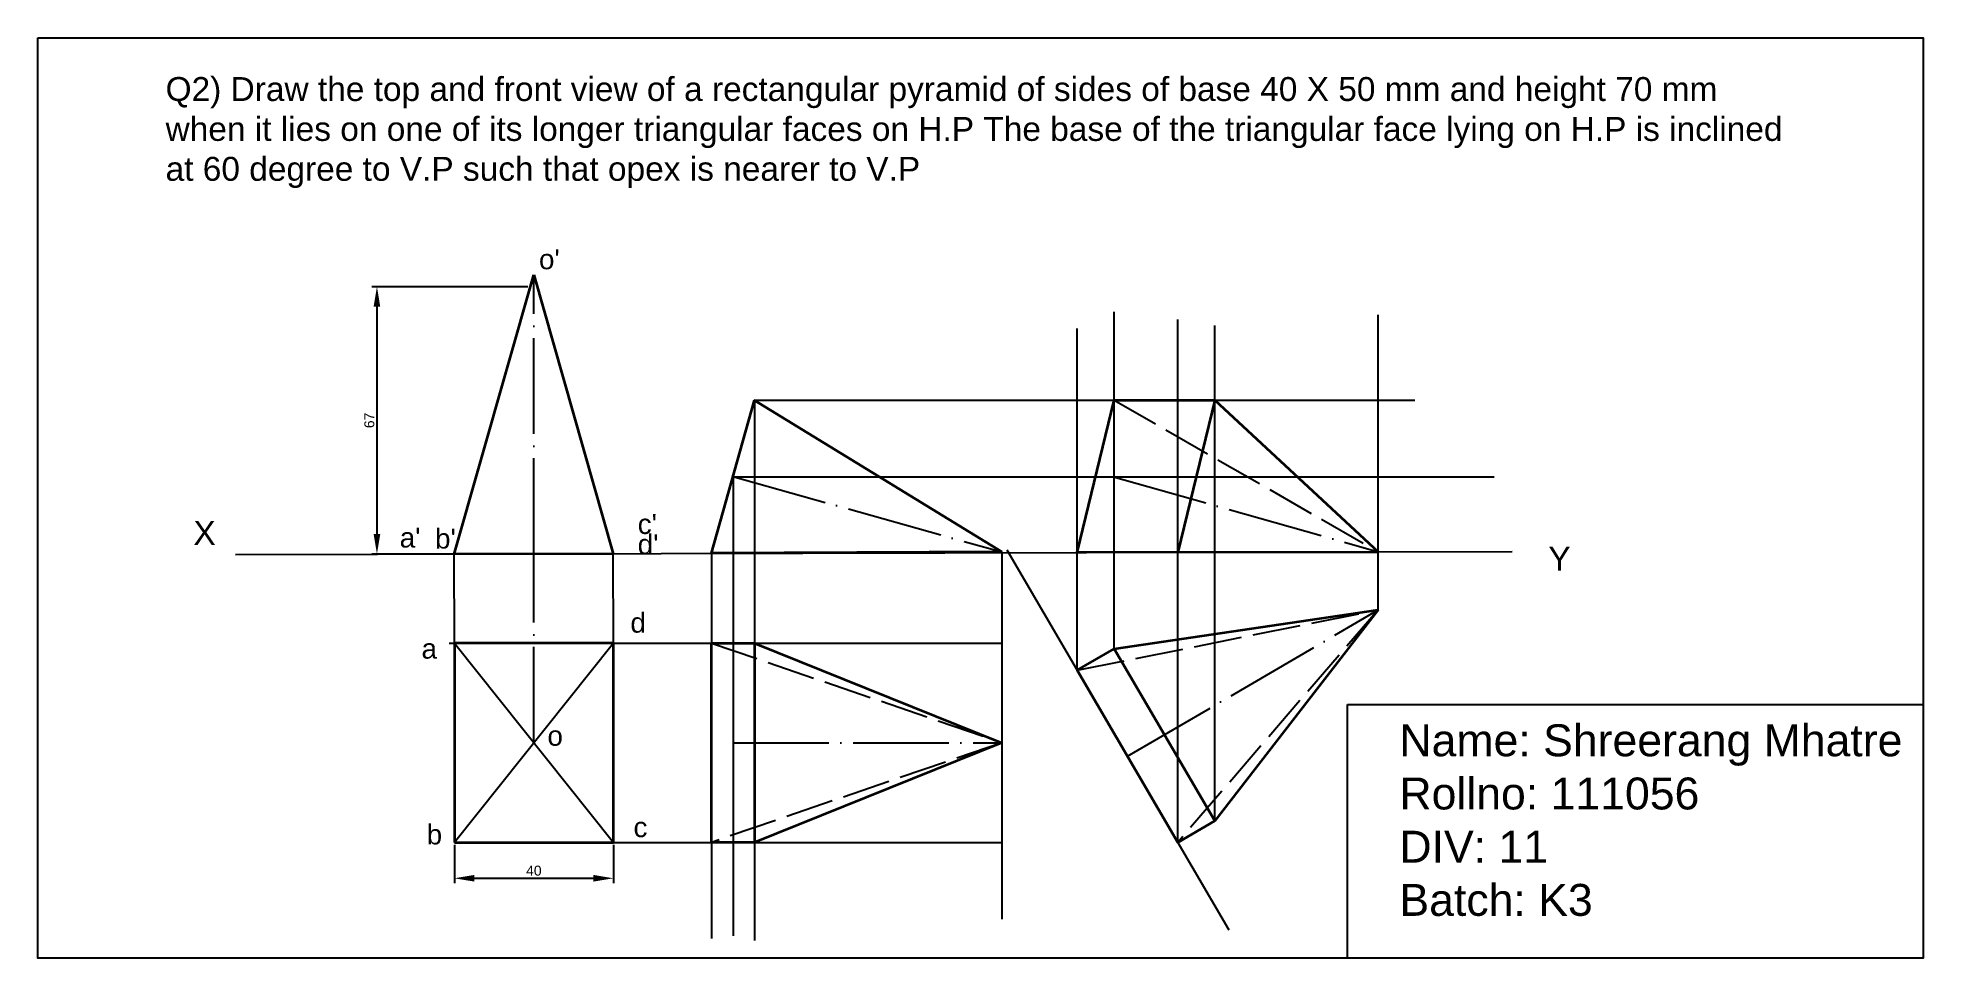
# Model space of a CAD drawing. Header units: millimetres. Extents: x -132 to 340, y 47 to 278.
import ezdxf

# ---------------------------------------------------------------- set-up
doc = ezdxf.new("R2010")
doc.units = ezdxf.units.MM
doc.linetypes.add('ACAD_ISO02W100', pattern=[15, 12, -3])
doc.linetypes.add('ACAD_ISO04W100', pattern=[30, 24, -3, 0, -3])
doc.layers.add('Objectlines', color=2, linetype='Continuous')
doc.styles.get("Standard").update_dxf_attribs({"font": 'arial.ttf'})
doc.dimstyles.new('ISO-25', dxfattribs={"dimtxt": 2.5, "dimasz": 5, "dimexe": 1.25, "dimexo": 0.625, "dimtad": 1, "dimdec": 0, "dimtxsty": 'Standard', "dimcen": 2.5, "dimadec": 0, "dimazin": 0, "dimtfac": 1, "dimtdec": 0, "dimtmove": 0, "dimatfit": 3, "dimfxl": 1, "dimarcsym": 0})

# ---------------------------------------------------------------- blocks, each defined once
blk = doc.blocks.new('*D3')
at = {"color": 0, "lineweight": -2, "transparency": 16777216}
for p, q in [((-9.5, 215.2), (-48.57, 215.2)), ((-47.32, 210.2), (-47.32, 153.2)), ((-8.64, 148.2), (-48.57, 148.2))]:
    blk.add_line(p, q, dxfattribs=at)
at = {"color": 0, "lineweight": 35, "transparency": 16777216}
for points in [[(-48.15, 210.2), (-46.49, 210.2), (-47.32, 215.2)], [(-48.15, 153.2), (-46.49, 153.2), (-47.32, 148.2)]]:
    blk.add_solid(points, dxfattribs=at)
at = {"layer": 'Defpoints', "color": 0, "lineweight": 35, "transparency": 16777216}
for p in [(-8.87, 215.2), (-47.32, 148.2), (-8.02, 148.2)]:
    blk.add_point(p, dxfattribs=at)
at = {"color": 0, "lineweight": 25, "transparency": 16777216, "insert": (-49.22, 181.7), "char_height": 2.5, "attachment_point": 5, "rotation": 90}
blk.add_mtext('67', dxfattribs=at)
blk = doc.blocks.new('*D4')
at = {"color": 0, "lineweight": -2, "transparency": 16777216}
for p, q in [((-27.9, 75.29), (-27.9, 65.66)), ((11.94, 75.29), (11.94, 65.66)), ((-22.9, 66.91), (6.94, 66.91))]:
    blk.add_line(p, q, dxfattribs=at)
at = {"color": 0, "lineweight": 35, "transparency": 16777216}
for points in [[(-22.9, 67.75), (-22.9, 66.08), (-27.9, 66.91)], [(6.94, 67.75), (6.94, 66.08), (11.94, 66.91)]]:
    blk.add_solid(points, dxfattribs=at)
at = {"layer": 'Defpoints', "color": 0, "lineweight": 35, "transparency": 16777216}
for p in [(-27.9, 75.92), (11.94, 75.92), (11.94, 66.91)]:
    blk.add_point(p, dxfattribs=at)
at = {"color": 0, "lineweight": 25, "transparency": 16777216, "insert": (-7.98, 68.81), "char_height": 2.5, "attachment_point": 5}
blk.add_mtext('40', dxfattribs=at)

msp = doc.modelspace()

# ---------------------------------------------------------------- linework, layer by layer
at = {"color": 1, "lineweight": 35}
for p, q in [((-27.95, 148.15), (-8.02, 218.2)), ((-8.02, 218.2), (11.89, 148.25)), ((36.58, 148.4), (47.31, 186.77)), ((109.36, 148.72), (47.22, 186.79)), ((128.21, 148.61), (137.46, 186.79)), ((137.46, 186.79), (162.67, 186.79)), ((162.67, 186.79), (153.41, 148.67)), ((162.67, 186.79), (203.63, 148.78)), ((11.89, 148.25), (-27.95, 148.15)), ((109.36, 148.72), (36.58, 148.4)), ((153.41, 148.67), (128.21, 148.61)), ((153.41, 148.67), (203.63, 148.78)), ((137.46, 124.46), (203.63, 134.22)), ((203.63, 134.22), (162.67, 81.34)), ((36.58, 125.88), (47.31, 125.88)), ((47.31, 125.88), (47.31, 75.92)), ((47.31, 125.88), (109.36, 100.9)), ((128.19, 119.05), (137.46, 124.46)), ((137.46, 124.46), (162.67, 81.34)), ((153.41, 75.92), (128.19, 119.05)), ((109.36, 100.9), (47.31, 75.92)), ((162.67, 81.34), (153.41, 75.92)), ((47.31, 75.92), (36.58, 75.92))]:
    msp.add_line(p, q, dxfattribs=at)
at = {"linetype": 'ACAD_ISO04W100'}
for p, q in [((-8.02, 148.2), (-8.02, 218.2)), ((41.9, 167.6), (109.36, 148.72)), ((137.33, 167.58), (203.63, 148.78)), ((140.8, 97.48), (203.63, 134.22)), ((41.94, 100.9), (109.36, 100.9))]:
    msp.add_line(p, q, dxfattribs=at)
at = {"color": 2}
for p, q in [((137.46, 124.46), (137.46, 208.93)), ((203.63, 134.22), (203.63, 208.2)), ((128.21, 119.05), (128.21, 204.77)), ((153.41, 75.92), (153.41, 206.97)), ((162.67, 81.34), (162.67, 205.5)), ((47.22, 186.79), (212.85, 186.79)), ((47.31, 186.77), (47.31, 51.29)), ((41.94, 167.58), (41.94, 52.52)), ((41.94, 167.58), (232.72, 167.58)), ((-27.9, 125.88), (-27.95, 148.15)), ((11.94, 125.88), (11.89, 148.25)), ((36.58, 148.4), (36.58, 51.78)), ((109.36, 148.72), (109.36, 56.68)), ((110.56, 149.27), (166.2, 53.95)), ((-29.25, 125.88), (109.36, 125.88)), ((-27.9, 125.88), (11.94, 75.92)), ((11.94, 125.88), (-27.9, 75.92)), ((-27.9, 75.92), (109.36, 75.92))]:
    msp.add_line(p, q, dxfattribs=at)
at = {"color": 7, "linetype": 'ACAD_ISO02W100'}
for p, q in [((137.46, 186.79), (203.63, 148.78)), ((128.19, 119.05), (203.63, 134.22)), ((203.63, 134.22), (153.41, 75.92)), ((36.58, 125.88), (109.36, 100.9)), ((109.36, 100.9), (36.58, 75.92))]:
    msp.add_line(p, q, dxfattribs=at)
msp.add_line((-82.76, 148.12), (237.28, 148.86))
at = {"color": 7, "linetype": 'ACAD_ISO04W100'}
msp.add_line((-7.98, 100.9), (-8.02, 148.2), dxfattribs=at)
at = {"color": 2, "lineweight": 35}
msp.add_line((36.58, 75.92), (36.58, 125.88), dxfattribs=at)
at = {"color": 7, "lineweight": 25}
for points in [[(-132.35, 277.64), (340.29, 277.64), (340.29, 46.85), (-132.35, 46.85)], [(195.93, 110.47), (340.29, 110.47), (340.29, 46.85), (195.93, 46.85)]]:
    msp.add_lwpolyline(points, close=True, dxfattribs=at)
at = {"color": 1, "lineweight": 35}
msp.add_lwpolyline([(-27.9, 75.92), (11.94, 75.92), (11.94, 125.88), (-27.9, 125.88)], close=True, dxfattribs=at)

# ---------------------------------------------------------------- texts
at = {"color": 6, "lineweight": 35, "attachment_point": 1}
for s, width, heights, insert, char_height in [('{\\C7;Q2) Draw the top and front view of a rectangular pyramid of sides of base 40 X 50 mm and height 70 mm when it lies on one of its longer triangular faces on H.P The base of the triangular face lying on H.P is inclined at 60 degree to V.P such that opex is nearer to V.P  }', 410.0212, [44.45], (-100.3, 267.77), 6), ("{\\C4;o'}", 25.0082, [0], (-6.71, 224.59), 5), ('{\\C7;X}', 46.0607, [0], (-93.33, 156.49), 6), ('{\\C7;Y}', 39.1731, [0], (246.31, 150.04), 6)]:
    msp.add_mtext_dynamic_manual_height_columns(s, width=width, gutter_width=12.5, heights=heights, dxfattribs=dict(at, insert=insert, char_height=char_height))
at = {"color": 4, "lineweight": 35, "char_height": 5, "attachment_point": 1}
for s, width, insert in [("c'", 22.6637, (18.04, 158.22)), ("\\Pa'", 0.7815, (-41.62, 163.16)), ("b'", 13.8066, (-32.76, 154.57)), ("d'", 20.0586, (18.04, 153.14)), ('d', 16.9326, (16.21, 133.49)), ('a', 0.521, (-36.15, 126.98)), ('o', 14.5881, (-4.59, 105.14)), ('b', 17.4536, (-34.85, 80.39)), ('c', 13.5461, (16.99, 82.22))]:
    msp.add_mtext_dynamic_manual_height_columns(s, width=width, gutter_width=12.5, heights=[0], dxfattribs=dict(at, insert=insert))
at = {"layer": 'Objectlines', "insert": (208.98, 105.5), "char_height": 8, "attachment_point": 1}
msp.add_mtext_dynamic_manual_height_columns('{\\C4;Name: Shreerang Mhatre\\PRollno: 111056\\PDIV: 11\\PBatch: K3}', width=235.7731, gutter_width=12.5, heights=[0], dxfattribs=at)

# ---------------------------------------------------------------- dimensions: what is measured, and where the dimension line sits
at = {"color": 3, "lineweight": 25}
dim = msp.add_linear_dim(base=(-47.32, 148.2), p1=(-8.87, 215.2), p2=(-8.02, 148.2), angle=90, dimstyle='ISO-25', dxfattribs=at)
dim.commit()
dim.dimension.update_dxf_attribs({"geometry": '*D3', "text_midpoint": (-49.22, 181.7)})
dim = msp.add_linear_dim(base=(11.94, 66.91), p1=(-27.9, 75.92), p2=(11.94, 75.92), dimstyle='ISO-25', dxfattribs=at)
dim.commit()
dim.dimension.update_dxf_attribs({"geometry": '*D4', "text_midpoint": (-7.98, 68.81)})

doc.saveas('drawing.dxf')
